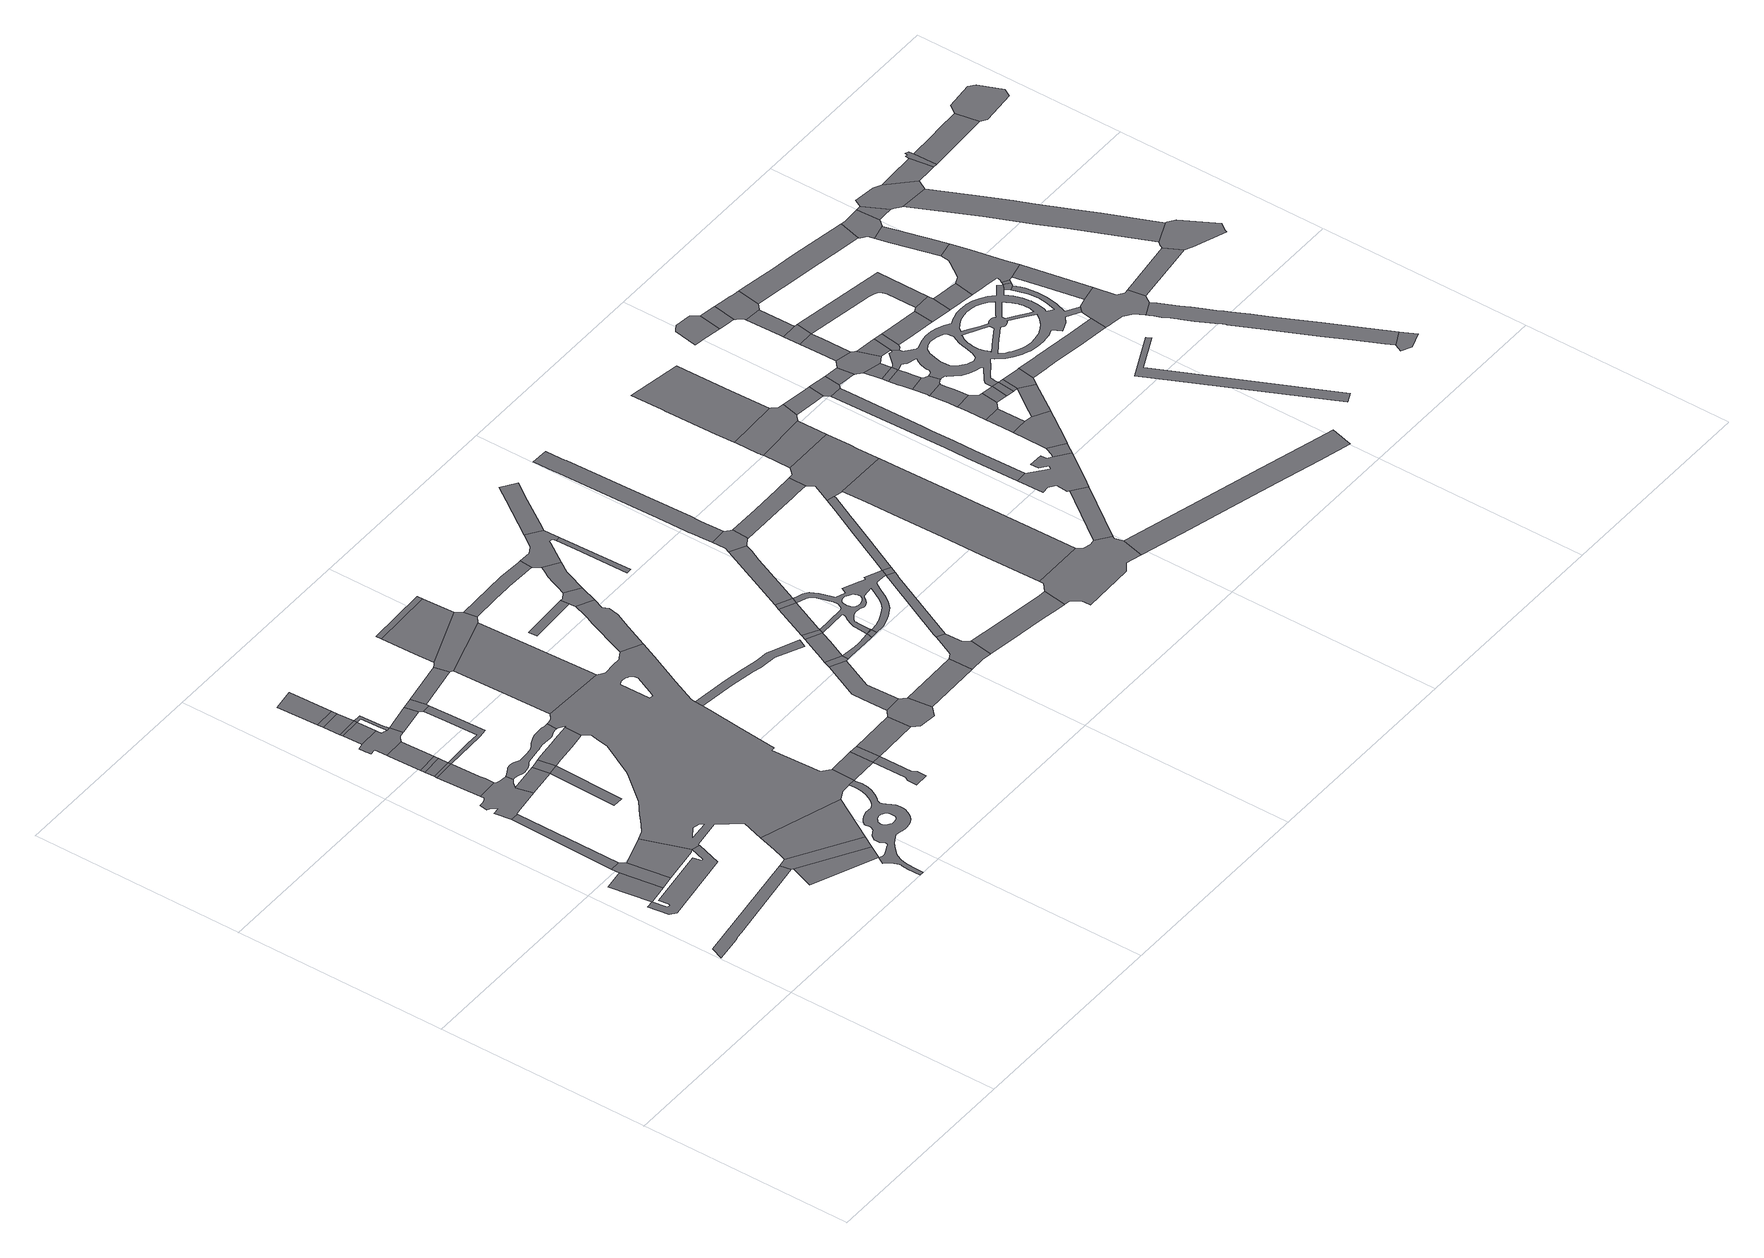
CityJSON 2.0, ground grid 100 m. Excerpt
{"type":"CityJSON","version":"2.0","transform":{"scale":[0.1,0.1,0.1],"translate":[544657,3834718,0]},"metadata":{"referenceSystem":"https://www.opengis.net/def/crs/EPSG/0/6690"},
"CityObjects":{
"road1":{"type":"Road","attributes":{"function":"3","RoadStructureAttribute.sectionType":"1"},"geometry":[{"type":"MultiSurface","lod":"1","boundaries":[[[0,1,2,3,4]]]}]},
"road2":{"type":"Road","attributes":{"RoadStructureAttribute.sectionType":"1"},"geometry":[{"type":"MultiSurface","lod":"1","boundaries":[[[5,6,7,8,9,10,11]]]}]},
"road3":{"type":"Road","geometry":[{"type":"MultiSurface","lod":"1","boundaries":[[[12,0,4,13,14,15,16,17]]]}]},
"road4":{"type":"Road","attributes":{"RoadStructureAttribute.sectionType":"1"},"geometry":[{"type":"MultiSurface","lod":"1","boundaries":[[[18,19,20,21,22,23,24,25,26,3,27,28,29,30,31]]]}]},
"road5":{"type":"Road","attributes":{"RoadStructureAttribute.sectionType":"1"},"geometry":[{"type":"MultiSurface","lod":"1","boundaries":[[[32,12,17,33]]]}]},
"road6":{"type":"Road","geometry":[{"type":"MultiSurface","lod":"1","boundaries":[[[34,35,15,14,36,37]]]}]},
"road7":{"type":"Road","geometry":[{"type":"MultiSurface","lod":"1","boundaries":[[[38,39,40,41,42,43,44,45,46,47,48,49,50,51,32,33,52,53,54,55,56,57,58,59,60,61]]]}]},
"road8":{"type":"Road","attributes":{"RoadStructureAttribute.sectionType":"1"},"geometry":[{"type":"MultiSurface","lod":"1","boundaries":[[[62,63,64,65,43,42]]]}]},
"road9":{"type":"Road","attributes":{"function":"3","RoadStructureAttribute.sectionType":"1"},"geometry":[{"type":"MultiSurface","lod":"1","boundaries":[[[66,67,68,69,70]]]}]},
"road10":{"type":"Road","geometry":[{"type":"MultiSurface","lod":"1","boundaries":[[[71,72,65,64]]]}]},
"road11":{"type":"Road","attributes":{"RoadStructureAttribute.sectionType":"1"},"geometry":[{"type":"MultiSurface","lod":"1","boundaries":[[[73,74,72,71]]]}]},
"road12":{"type":"Road","geometry":[{"type":"MultiSurface","lod":"1","boundaries":[[[75,76,74,73]]]}]},
"road13":{"type":"Road","geometry":[{"type":"MultiSurface","lod":"1","boundaries":[[[77,5,11,66,70,78]]]}]},
"road14":{"type":"Road","attributes":{"RoadStructureAttribute.sectionType":"1"},"geometry":[{"type":"MultiSurface","lod":"1","boundaries":[[[79,80,81,76,75]]]}]},
"road15":{"type":"Road","attributes":{"RoadStructureAttribute.sectionType":"1"},"geometry":[{"type":"MultiSurface","lod":"1","boundaries":[[[82,56,55,83,84]]]}]},
"road16":{"type":"Road","geometry":[{"type":"MultiSurface","lod":"1","boundaries":[[[85,86,87,88,89,90,91,92,93,80,79,94,95,96,97,98]]]}]},
"road17":{"type":"Road","geometry":[{"type":"MultiSurface","lod":"1","boundaries":[[[99,100,101,84]]]}]},
"road18":{"type":"Road","attributes":{"RoadStructureAttribute.sectionType":"1"},"geometry":[{"type":"MultiSurface","lod":"1","boundaries":[[[102,103,88,87]]]}]},
"road19":{"type":"Road","geometry":[{"type":"MultiSurface","lod":"1","boundaries":[[[104,105,103,102]]]}]},
"road20":{"type":"Road","attributes":{"RoadStructureAttribute.sectionType":"1"},"geometry":[{"type":"MultiSurface","lod":"1","boundaries":[[[106,107,105,104]]]}]},
"road21":{"type":"Road","geometry":[{"type":"MultiSurface","lod":"1","boundaries":[[[108,109,110,77,78,111]]]}]},
"road22":{"type":"Road","geometry":[{"type":"MultiSurface","lod":"1","boundaries":[[[112,113,107,106]]]}]},
"road23":{"type":"Road","geometry":[{"type":"MultiSurface","lod":"1","boundaries":[[[114,115,82,84,101]]]}]},
"road24":{"type":"Road","attributes":{"RoadStructureAttribute.sectionType":"1"},"geometry":[{"type":"MultiSurface","lod":"1","boundaries":[[[116,117,104,102,118,119,98,97]]]}]},
"road25":{"type":"Road","attributes":{"RoadStructureAttribute.sectionType":"1"},"geometry":[{"type":"MultiSurface","lod":"1","boundaries":[[[120,121,113,112]]]}]},
"road26":{"type":"Road","attributes":{"RoadStructureAttribute.sectionType":"1"},"geometry":[{"type":"MultiSurface","lod":"1","boundaries":[[[122,123,124,125,126,127,128,129,130,131,71,64]]]}]},
"road27":{"type":"Road","attributes":{"RoadStructureAttribute.sectionType":"1"},"geometry":[{"type":"MultiSurface","lod":"1","boundaries":[[[132,133,134,135,136,137,138,139,140,141,142,143,144,145,146,147,148,149,150,151,152,153,154,155,61,60,156,157,158,159,160,161,162,163,164,165,166,167,168,169,170,171,172,173,174,175,176,177,178]]]}]},
"road28":{"type":"Road","geometry":[{"type":"MultiSurface","lod":"1","boundaries":[[[179,97,96,180]]]}]},
"road29":{"type":"Road","geometry":[{"type":"MultiSurface","lod":"1","boundaries":[[[181,182,183,184,185,186,187,188,189,190,191,192,193,194,195,196,197,198,69,199,200,201,202,203,204,205,206,207,208,209,210,211,212,213,214,215,216,217,218,219,220,221,222,223,224,225,226,227,228,229,230,231,232,233,234,235,236,237,238,239,240,241,242,243,244,245,246,247,248,249,250,251,252,253,254,255,256,257,258,259,260,261,262,263,264,265,266,267,268,269,270,271,272],[273,274,275,276,277,278,279,280,281,282,283,284,285,286,287,288,289,290,291,292,293,294,295]]]}]},
"road30":{"type":"Road","geometry":[{"type":"MultiSurface","lod":"1","boundaries":[[[296,297,298,299,114,101,300,301,302,303]]]}]},
"road31":{"type":"Road","geometry":[{"type":"MultiSurface","lod":"1","boundaries":[[[304,179,180,127,126,305]]]}]},
"road32":{"type":"Road","geometry":[{"type":"MultiSurface","lod":"1","boundaries":[[[306,307,308,108,111,309,248,247,310,311,312,313,314,315,316,317,318,319,320,321,322,323,324,325,326,327,328,329,330,331,332,333,178,177,334,335,336,296,303,337,338,339,340,341,342,343,344,345,346,34,37,18,31,347],[348,349,350,351],[352,353,354,355,356,357,358,359,360,361,362,363,364,365,366,367,368,369]]]}]},
"road33":{"type":"Road","attributes":{"RoadStructureAttribute.sectionType":"1"},"geometry":[{"type":"MultiSurface","lod":"1","boundaries":[[[370,304,305,371]]]}]},
"road34":{"type":"Road","geometry":[{"type":"MultiSurface","lod":"1","boundaries":[[[372,310,247,373,374]]]}]},
"road35":{"type":"Road","geometry":[{"type":"MultiSurface","lod":"1","boundaries":[[[375,376,377,378,379,380,381,374]]]}]},
"road36":{"type":"Road","geometry":[{"type":"MultiSurface","lod":"1","boundaries":[[[382,372,374,381]]]}]},
"road37":{"type":"Road","attributes":{"function":"3","RoadStructureAttribute.sectionType":"1"},"geometry":[{"type":"MultiSurface","lod":"1","boundaries":[[[383,384,385,386,387,388,330,329]]]}]},
"road38":{"type":"Road","geometry":[{"type":"MultiSurface","lod":"1","boundaries":[[[389,390,391,392,393,370,371,394,395,386,385,396,397,398]]]}]},
"road39":{"type":"Road","attributes":{"RoadStructureAttribute.sectionType":"1"},"geometry":[{"type":"MultiSurface","lod":"1","boundaries":[[[399,382,381,400]]]}]},
"road40":{"type":"Road","attributes":{"function":"3","RoadStructureAttribute.sectionType":"1"},"geometry":[{"type":"MultiSurface","lod":"1","boundaries":[[[401,402,403,392,391]]]}]},
"road41":{"type":"Road","geometry":[{"type":"MultiSurface","lod":"1","boundaries":[[[404,405,402,401]]]}]},
"road42":{"type":"Road","geometry":[{"type":"MultiSurface","lod":"1","boundaries":[[[406,407,399,400,408,409,410,411]]]}]},
"road43":{"type":"Road","attributes":{"RoadStructureAttribute.sectionType":"1"},"geometry":[{"type":"MultiSurface","lod":"1","boundaries":[[[412,413,414,415,416,417,418,419,420,421,422,423,317,316]]]}]},
"road44":{"type":"Road","attributes":{"RoadStructureAttribute.sectionType":"1"},"geometry":[{"type":"MultiSurface","lod":"1","boundaries":[[[424,425,426,427]]]}]},
"road45":{"type":"Road","geometry":[{"type":"MultiSurface","lod":"1","boundaries":[[[428,429,430,431,432,323,322,433,434,435,436,437,438]]]}]},
"road46":{"type":"Road","attributes":{"RoadStructureAttribute.sectionType":"1"},"geometry":[{"type":"MultiSurface","lod":"1","boundaries":[[[439,440,441,442,407,406,443,444]]]}]},
"road47":{"type":"Road","attributes":{"RoadStructureAttribute.sectionType":"1"},"geometry":[{"type":"MultiSurface","lod":"1","boundaries":[[[445,446,398,397,447,448,449,450,451,452]]]}]},
"road48":{"type":"Road","attributes":{"RoadStructureAttribute.sectionType":"1"},"geometry":[{"type":"MultiSurface","lod":"1","boundaries":[[[453,439,444,454,455]]]}]},
"road49":{"type":"Road","attributes":{"RoadStructureAttribute.sectionType":"1"},"geometry":[{"type":"MultiSurface","lod":"1","boundaries":[[[456,411,410,457]]]}]},
"road50":{"type":"Road","geometry":[{"type":"MultiSurface","lod":"1","boundaries":[[[458,459,424,427,428,438,460]]]}]},
"road51":{"type":"Road","attributes":{"RoadStructureAttribute.sectionType":"1"},"geometry":[{"type":"MultiSurface","lod":"1","boundaries":[[[461,462,463,453,455,464,465,466]]]}]},
"road52":{"type":"Road","attributes":{"RoadStructureAttribute.sectionType":"1"},"geometry":[{"type":"MultiSurface","lod":"1","boundaries":[[[467,468,469,455,454,470,471,472,473]]]}]},
"road53":{"type":"Road","attributes":{"RoadStructureAttribute.sectionType":"1"},"geometry":[{"type":"MultiSurface","lod":"1","boundaries":[[[474,475,476,477,478,479,458,460,480,481,482,483,484,485]]]}]},
"road54":{"type":"Road","geometry":[{"type":"MultiSurface","lod":"1","boundaries":[[[486,461,466,487]]]}]},
"road55":{"type":"Road","attributes":{"RoadStructureAttribute.sectionType":"1"},"geometry":[{"type":"MultiSurface","lod":"1","boundaries":[[[488,486,487,489,490,491]]]}]},
"road56":{"type":"Road","geometry":[{"type":"MultiSurface","lod":"1","boundaries":[[[492,473,472,493]]]}]},
"road57":{"type":"Road","attributes":{"RoadStructureAttribute.sectionType":"1"},"geometry":[{"type":"MultiSurface","lod":"1","boundaries":[[[494,473,492]]]}]},
"road58":{"type":"Road","geometry":[{"type":"MultiSurface","lod":"1","boundaries":[[[495,496,497,456,457,498,499,500,501,502]]]}]},
"road59":{"type":"Road","geometry":[{"type":"MultiSurface","lod":"1","boundaries":[[[503,504,505,506,507,452,451,508,509,474,485,510,511,512,513,514,515,516,517]]]}]},
"road60":{"type":"Road","geometry":[{"type":"MultiSurface","lod":"1","boundaries":[[[518,488,491,519]]]}]},
"road61":{"type":"Road","attributes":{"RoadStructureAttribute.sectionType":"1"},"geometry":[{"type":"MultiSurface","lod":"1","boundaries":[[[520,521,522,516,515]]]}]},
"road62":{"type":"Road","attributes":{"RoadStructureAttribute.sectionType":"1"},"geometry":[{"type":"MultiSurface","lod":"1","boundaries":[[[523,524,525,526,527,528,529,530,531,532,533,534,519,491,535,536,537,538,539,540,541,542,543,544,545,487,466,546,547,548,549,550,551,552,553,473,494,554,555,556,557,558,559,560,561,562,563,564,565,566,567,568,569,570,571,572,573,574,575,576,577,578,579,580,581,582,583,492,493,584,585,586,587,588,589,590,591,592,593,594,595,596,597,598,599],[600,601,602,603,604,605,606,607,608,609,610,611,612,613,614,615,616,617,618,619,620,621,622,623,624,625,626]]]}]},
"road63":{"type":"Road","attributes":{"RoadStructureAttribute.sectionType":"1"},"geometry":[{"type":"MultiSurface","lod":"1","boundaries":[[[627,518,519,628,629,630,631]]]}]},
"road64":{"type":"Road","attributes":{"RoadStructureAttribute.sectionType":"1"},"geometry":[{"type":"MultiSurface","lod":"1","boundaries":[[[599,632,633,495,502,634,635,636,637]]]}]},
"road65":{"type":"Road","attributes":{"RoadStructureAttribute.sectionType":"1"},"geometry":[{"type":"MultiSurface","lod":"1","boundaries":[[[638,639,503,517,640,641,642,643]]]}]},
"road66":{"type":"Road","attributes":{"RoadStructureAttribute.sectionType":"1"},"geometry":[{"type":"MultiSurface","lod":"1","boundaries":[[[644,645,500,499,646,647,648,649,650]]]}]},
"road67":{"type":"Road","geometry":[{"type":"MultiSurface","lod":"1","boundaries":[[[651,652,653,654,627,631,655,656,657]]]}]},
"road68":{"type":"Road","geometry":[{"type":"MultiSurface","lod":"1","boundaries":[[[523,599,637,658,659]]]}]},
"road69":{"type":"Road","attributes":{"RoadStructureAttribute.sectionType":"1"},"geometry":[{"type":"MultiSurface","lod":"1","boundaries":[[[660,661,662,663,664,665,666,667,668,669,653,652,670,671,672,673,674,675,676,677]]]}]},
"road70":{"type":"Road","attributes":{"RoadStructureAttribute.sectionType":"1"},"geometry":[{"type":"MultiSurface","lod":"1","boundaries":[[[678,679,680,681,682,659,658,683,684,685,686,687,688]]]}]},
"road71":{"type":"Road","attributes":{"RoadStructureAttribute.sectionType":"1"},"geometry":[{"type":"MultiSurface","lod":"1","boundaries":[[[689,690,657,656,691,692,693,694,695,696]]]}]},
"road72":{"type":"Road","geometry":[{"type":"MultiSurface","lod":"1","boundaries":[[[697,698,650,649,699,700,701,702,703,704,705,706,707,708,709,710,711]]]}]},
"road73":{"type":"Road","attributes":{"function":"3","RoadStructureAttribute.sectionType":"1"},"geometry":[{"type":"MultiSurface","lod":"1","boundaries":[[[712,713,714,715,716,717,697,711,718,719,720,721,722,723,724]]]}]},
"road74":{"type":"Road","geometry":[{"type":"MultiSurface","lod":"1","boundaries":[[[725,726,727,696,695,728,678,688,729,712,724,730,731,732,733]]]}]},
"road75":{"type":"Road","attributes":{"RoadStructureAttribute.sectionType":"1"},"geometry":[{"type":"MultiSurface","lod":"1","boundaries":[[[734,735,708,707,736]]]}]},
"road76":{"type":"Road","attributes":{"function":"3","RoadStructureAttribute.sectionType":"1"},"geometry":[{"type":"MultiSurface","lod":"1","boundaries":[[[737,738,739,725,733]]]}]},
"road77":{"type":"Road","geometry":[{"type":"MultiSurface","lod":"1","boundaries":[[[740,741,742,743,744,745,746,747,748,738,737,749,750,751]]]}]},
"road78":{"type":"Road","attributes":{"function":"3","RoadStructureAttribute.sectionType":"1"},"geometry":[{"type":"MultiSurface","lod":"1","boundaries":[[[752,753,754,755,756,757,744,743,758,759,760]]]}]},
"road79":{"type":"Road","geometry":[{"type":"MultiSurface","lod":"1","boundaries":[[[761,762,763,764,765,766,767,768,769,770,771,772,734,736,773,774,775]]]}]},
"road80":{"type":"Road","attributes":{"RoadStructureAttribute.sectionType":"1"},"geometry":[{"type":"MultiSurface","lod":"1","boundaries":[[[776,777,778,768,767,779,780,781,782,783,784]]]}]},
"road81":{"type":"Road","attributes":{"RoadStructureAttribute.sectionType":"1"},"geometry":[{"type":"MultiSurface","lod":"1","boundaries":[[[785,751,750,786,787,788]]]}]},
"road82":{"type":"Road","attributes":{"RoadStructureAttribute.sectionType":"1"},"geometry":[{"type":"MultiSurface","lod":"1","boundaries":[[[789,790,791,792,705,704,793,794,795,796,797,798,799,800]]]}]},
"road83":{"type":"Road","geometry":[{"type":"MultiSurface","lod":"1","boundaries":[[[801,802,775,774,803,804]]]}]},
"road84":{"type":"Road","geometry":[{"type":"MultiSurface","lod":"1","boundaries":[[[805,788,787,776,784,806,807]]]}]},
"road85":{"type":"Road","attributes":{"RoadStructureAttribute.sectionType":"1"},"geometry":[{"type":"MultiSurface","lod":"1","boundaries":[[[808,809,810,811,812,813,814]]]}]},
"road86":{"type":"Road","geometry":[{"type":"MultiSurface","lod":"1","boundaries":[[[813,812,811,815,801,804,816,817,818,819,820,821,814]]]}]},
"road87":{"type":"Road","attributes":{"RoadStructureAttribute.sectionType":"1"},"geometry":[{"type":"MultiSurface","lod":"1","boundaries":[[[822,807,806,823,824,825,826]]]}]},
"road88":{"type":"Road","geometry":[{"type":"MultiSurface","lod":"1","boundaries":[[[827,828,829,830,809,808,831,832]]]}]},
"road89":{"type":"Road","attributes":{"RoadStructureAttribute.sectionType":"1"},"geometry":[{"type":"MultiSurface","lod":"1","boundaries":[[[833,834,835,836,837,838,839,840,841,842,843,829,828]]]}]},
"road90":{"type":"Road","geometry":[{"type":"MultiSurface","lod":"1","boundaries":[[[844,845,846,847,838,837,848,849,850,851,852,853]]]}]},
"road91":{"type":"Road","attributes":{"RoadStructureAttribute.sectionType":"1"},"geometry":[{"type":"MultiSurface","lod":"1","boundaries":[[[854,855,856,857,858,859,846,845]]]}]},
"road92":{"type":"Road","geometry":[{"type":"MultiSurface","lod":"1","boundaries":[[[860,861,857,856]]]}]},
"road93":{"type":"Road","geometry":[{"type":"MultiSurface","lod":"1","boundaries":[[[862,863,864,865,866,867,868,869,870,871,872]]]}]},
"road94":{"type":"Road","attributes":{"RoadStructureAttribute.sectionType":"1"},"geometry":[{"type":"MultiSurface","lod":"1","boundaries":[[[873,861,860,874]]]}]},
"road95":{"type":"Road","attributes":{"RoadStructureAttribute.sectionType":"1"},"geometry":[{"type":"MultiSurface","lod":"1","boundaries":[[[875,832,831,876,877]]]}]},
"road96":{"type":"Road","geometry":[{"type":"MultiSurface","lod":"1","boundaries":[[[878,879,880,826,825,881,873,874,882,883,884,885]]]}]},
"road97":{"type":"Road","attributes":{"RoadStructureAttribute.sectionType":"1"},"geometry":[{"type":"MultiSurface","lod":"1","boundaries":[[[886,887,821,820,888,889]]]}]},
"road98":{"type":"Road","geometry":[{"type":"MultiSurface","lod":"1","boundaries":[[[877,876,890,891]]]}]},
"road99":{"type":"Road","attributes":{"RoadStructureAttribute.sectionType":"1"},"geometry":[{"type":"MultiSurface","lod":"1","boundaries":[[[892,893,894,895,896,897,878,885]]]}]},
"road100":{"type":"Road","attributes":{"RoadStructureAttribute.sectionType":"1"},"geometry":[{"type":"MultiSurface","lod":"1","boundaries":[[[891,890,886,898]]]}]},
"road101":{"type":"Road","attributes":{"function":"3","RoadStructureAttribute.sectionType":"1"},"geometry":[{"type":"MultiSurface","lod":"1","boundaries":[[[870,869,899,900,901]]]}]},
"road102":{"type":"Road","geometry":[{"type":"MultiSurface","lod":"1","boundaries":[[[902,903,895,894,904]]]}]},
"road103":{"type":"Road","attributes":{"RoadStructureAttribute.sectionType":"1"},"geometry":[{"type":"MultiSurface","lod":"1","boundaries":[[[883,882,905,906]]]}]},
"road104":{"type":"Road","attributes":{"RoadStructureAttribute.sectionType":"1"},"geometry":[{"type":"MultiSurface","lod":"1","boundaries":[[[907,908,903,902,909,910]]]}]},
"road105":{"type":"Road","geometry":[{"type":"MultiSurface","lod":"1","boundaries":[[[911,898,886,889,912,913,914]]]}]},
"road106":{"type":"Road","geometry":[{"type":"MultiSurface","lod":"1","boundaries":[[[906,905,915,916,917,918]]]}]},
"road107":{"type":"Road","geometry":[{"type":"MultiSurface","lod":"1","boundaries":[[[919,920,921,901,900,922,923,907,910,924,925,926]]]}]},
"road108":{"type":"Road","attributes":{"RoadStructureAttribute.sectionType":"1"},"geometry":[{"type":"MultiSurface","lod":"1","boundaries":[[[927,918,917,928,929,930]]]}]},
"road109":{"type":"Road","attributes":{"RoadStructureAttribute.sectionType":"1"},"geometry":[{"type":"MultiSurface","lod":"1","boundaries":[[[931,904,894,932,933,934,935,936,937,938]]]}]},
"road110":{"type":"Road","attributes":{"RoadStructureAttribute.sectionType":"1"},"geometry":[{"type":"MultiSurface","lod":"1","boundaries":[[[939,940,941,942,943,944,945,946,947,948,949,950,951,952,953,954,955,956,957,958,959,960,961,962,915,905,963,964,965,966,967,860,856,968,969,970,971,972,973,974,975,976,977,978,853,852,979,980,981,982,983,984,985,986,987,988,989,990,991,992,993,994,995,877,891,996,997,998,999,1000,1001,1002,1003,1004,1005,1006,1007,1008,1009,1010,1011,1012,1013,1014,1015,1016,1017,1018,1019,1020,1021,1022,1023,1024,1025,1026,1027,1028,1029,1030,1031,1032,1033,1034,1035,1036,1037,1038,1039,1040,1041,1042,1043,1044,1045,1046,1047,1048,1049,1050,1051,1052,1053,1054,1055],[1056,1057,1058,1059,1060,1061,1062,1063,1064,1065,1066,1067,1068,1069,1070,1071],[1072,1073,1074,1075,1076,1077,1078,1079,1080,1081,1082,1083,1084,1085,1086,1087,1088],[1089,1090,1091,1092,1093,1094,1095,1096,1097,1098,1099,1100,1101,1102,1103,1104,1105,1106,1107,1108,1109,1110,1111,1112,1113,1114,1115,1116],[1117,1118,1119,1120,1121,1122,1123,1124,1125,1126,1127,1128,1129,1130,1131,1132,1133,1134,1135,1136,1137,1138,1139,1140],[1141,1142,1143,1144,1145,1146,1147,1148,1149,1150,1151,1152,1153,1154,1155,1156,1157,1158,1159,1160,1161,1162,1163,1164,1165,1166,1167,1168,1169,1170,1171]]]}]},
"road111":{"type":"Road","geometry":[{"type":"MultiSurface","lod":"1","boundaries":[[[1172,1173,1174,1175,914,913,1176,1177,1178,1179,1180,1181,1182,1183]]]}]},
"road112":{"type":"Road","attributes":{"RoadStructureAttribute.sectionType":"1"},"geometry":[{"type":"MultiSurface","lod":"1","boundaries":[[[1184,1185,1186,1187,1188,1189]]]}]},
"road113":{"type":"Road","geometry":[{"type":"MultiSurface","lod":"1","boundaries":[[[937,930,929,1190,1191,1192,938]]]}]},
"road114":{"type":"Road","attributes":{"function":"3","RoadStructureAttribute.sectionType":"1"},"geometry":[{"type":"MultiSurface","lod":"1","boundaries":[[[1193,1194,1195,1196,1197,926,925,1198,1199,1200,1201,1202]]]}]},
"road115":{"type":"Road","attributes":{"RoadStructureAttribute.sectionType":"1"},"geometry":[{"type":"MultiSurface","lod":"1","boundaries":[[[1192,1191,1203,1204]]]}]},
"road116":{"type":"Road","geometry":[{"type":"MultiSurface","lod":"1","boundaries":[[[1055,1054,1205,1035,1034,1206]]]}]},
"road117":{"type":"Road","geometry":[{"type":"MultiSurface","lod":"1","boundaries":[[[1207,1055,1206,1208]]]}]},
"road118":{"type":"Road","geometry":[{"type":"MultiSurface","lod":"1","boundaries":[[[1209,1210,1211,1212,1213,1025,1024,1183,1182,1214,1215,1216,1217,1218,1219,1220,1221,1222,1223,1224]]]}]},
"road119":{"type":"Road","geometry":[{"type":"MultiSurface","lod":"1","boundaries":[[[1225,1226,1227,1228,1229,1230,1231,1232,1204,1203,1233,1234,1235,1236,1207,1208,1237,1238,1239,1240]]]}]},
"road120":{"type":"Road","geometry":[{"type":"MultiSurface","lod":"1","boundaries":[[[1241,1240,1239,1242,1212,1211]]]}]},
"road121":{"type":"Road","attributes":{"RoadStructureAttribute.sectionType":"1"},"geometry":[{"type":"MultiSurface","lod":"1","boundaries":[[[1243,1244,1245,1246,1247,1248,1228,1227]]]}]},
"road122":{"type":"Road","attributes":{"RoadStructureAttribute.sectionType":"1"},"geometry":[{"type":"MultiSurface","lod":"1","boundaries":[[[1249,1250,1251,1252,1253,1254,1255,1256,1257,1258,1259,1260,1261,1221,1220,1262,1263,1264,1265,1266,1267,1268,1269,1270,1271,1272,1273,1274,1275,1276,1277,1278]]]}]},
"road123":{"type":"Road","geometry":[{"type":"MultiSurface","lod":"1","boundaries":[[[1279,1280,1202,1201,1281,1282,1283,1247,1246,1284,1285]]]}]},
"road124":{"type":"Road","geometry":[{"type":"MultiSurface","lod":"1","boundaries":[[[1286,1278,1277,1287,1288,1289]]]}]},
"road125":{"type":"Road","attributes":{"function":"3","RoadStructureAttribute.sectionType":"1"},"geometry":[{"type":"MultiSurface","lod":"1","boundaries":[[[1290,1285,1284,1291,1292]]]}]},
"road126":{"type":"Road","attributes":{"RoadStructureAttribute.sectionType":"1"},"geometry":[{"type":"MultiSurface","lod":"1","boundaries":[[[1293,1224,1223,1294,1295]]]}]},
"road127":{"type":"Road","geometry":[{"type":"MultiSurface","lod":"1","boundaries":[[[1296,1290,1292,1297,1298,1299,1300,1301,1302,1303,1304]]]}]},
"road128":{"type":"Road","attributes":{"RoadStructureAttribute.sectionType":"1"},"geometry":[{"type":"MultiSurface","lod":"1","boundaries":[[[1299,1305,1306,1307,1308,1309,1310,1311,1312,1313,1314,1315,1300]]]}]},
"road129":{"type":"Road","attributes":{"function":"3","RoadStructureAttribute.sectionType":"1"},"geometry":[{"type":"MultiSurface","lod":"1","boundaries":[[[1316,1317,1318,1319,1302,1301,1320,1321]]]}]},
"road130":{"type":"Road","geometry":[{"type":"MultiSurface","lod":"1","boundaries":[[[1322,1310,1309,1323,1324,1293,1295,1325,1326,1327,1328,1329,1330]]]}]},
"road131":{"type":"Road","geometry":[{"type":"MultiSurface","lod":"1","boundaries":[[[1331,1332,1333,1316,1321,1334,1335,1336]]]}]},
"road132":{"type":"Road","attributes":{"function":"3","RoadStructureAttribute.sectionType":"1"},"geometry":[{"type":"MultiSurface","lod":"1","boundaries":[[[1337,1338,1339,1335,1334,1340,1341,1342]]]}]},
"road133":{"type":"Road","geometry":[{"type":"MultiSurface","lod":"1","boundaries":[[[1343,1344,1345,1346,1347,1337,1342,1348,1349,1350,1351,1352]]]}]}
},
"vertices":[
[187,980,0],[178,979,0],[93,967,0],[121,772,0],[216,786,0],
[599,488,0],[34,409,0],[8,349,0],[132,366,0],[146,369,0],[178,374,0],[606,438,0],
[187,1019,0],[243,790,0],[283,796,0],[254,993,0],[246,1003,0],[234,1018,0],
[474,830,0],[449,758,0],[441,760,0],[434,798,0],[144,755,0],[150,710,0],[147,702,0],[137,702,0],[132,707,0],[86,767,0],[100,672,0],[128,652,0],[472,703,0],[510,818,0],
[197,1519,0],[237,1519,0],
[400,1040,0],[336,1017,0],[456,821,0],[473,832,0],
[388,1690,0],[375,1692,0],[361,1694,0],[347,1699,0],[337,1706,0],[238,1701,0],[239,1684,0],[229,1677,0],[215,1672,0],[193,1672,0],[187,1634,0],[203,1624,0],[218,1601,0],[187,1597,0],[237,1524,0],[255,1526,0],[268,1528,0],[380,1542,0],[361,1620,0],[376,1639,0],[381,1645,0],[391,1653,0],[398,1656,0],[397,1692,0],
[336,1751,0],[334,1778,0],[329,1912,0],[229,1908,0],
[616,432,0],[592,370,0],[573,323,0],[870,197,0],[907,258,0],
[328,1927,0],[229,1922,0],
[326,1972,0],[227,1968,0],
[326,1993,0],[226,1989,0],
[641,494,0],[940,314,0],
[319,2152,0],[220,2149,0],[220,2135,0],
[503,1639,0],[420,1547,0],[514,1559,0],
[327,2244,0],[317,2246,0],[316,2273,0],[216,2269,0],[188,2265,0],[187,2231,0],[191,2206,0],[209,2209,0],[218,2210,0],[338,2170,0],[344,2176,0],[371,2180,0],[361,2240,0],[346,2238,0],
[507,1239,0],[557,1238,0],[564,1566,0],
[313,2364,0],[213,2360,0],
[312,2379,0],[212,2375,0],
[309,2459,0],[209,2455,0],
[691,648,0],[665,565,0],[648,513,0],[1068,528,0],
[308,2486,0],[208,2482,0],
[551,1646,0],[522,1641,0],
[356,2269,0],[352,2379,0],[338,2364,0],[341,2267,0],
[300,2690,0],[200,2676,0],
[533,1918,0],[553,1920,0],[573,1921,0],[567,2101,0],[563,2190,0],[523,2189,0],[527,2100,0],[533,1933,0],[468,1931,0],[417,1930,0],
[733,1745,0],[717,1747,0],[700,1747,0],[682,1747,0],[667,1745,0],[650,1742,0],[634,1735,0],[617,1726,0],[601,1716,0],[589,1710,0],[577,1707,0],[554,1704,0],[529,1702,0],[518,1702,0],[509,1703,0],[497,1708,0],[484,1714,0],[475,1717,0],[465,1718,0],[454,1718,0],[443,1716,0],[435,1712,0],[424,1705,0],[407,1695,0],[406,1658,0],[413,1658,0],[425,1655,0],[446,1648,0],[460,1646,0],[472,1647,0],[487,1650,0],[502,1657,0],[519,1667,0],[528,1669,0],[540,1672,0],[591,1678,0],[606,1680,0],[619,1683,0],[634,1686,0],[655,1686,0],[686,1684,0],[697,1685,0],[707,1688,0],[723,1694,0],[739,1696,0],[749,1696,0],[750,1744,0],
[497,2265,0],[508,2203,0],
[983,308,0],[973,302,0],[968,300,0],[962,295,0],[952,282,0],[948,275,0],[946,263,0],[946,253,0],[948,248,0],[955,237,0],[959,228,0],[957,219,0],[953,213,0],[938,207,0],[916,196,0],[900,190,0],[893,189,0],[884,190,0],[850,164,0],[868,147,0],[875,136,0],[885,105,0],[886,98,0],[886,92,0],[883,60,0],[881,1,0],[902,1,0],[902,46,0],[904,78,0],[908,104,0],[912,117,0],[924,143,0],[934,157,0],[962,186,0],[979,201,0],[1007,216,0],[1022,224,0],[1039,221,0],[1054,217,0],[1057,216,0],[1060,216,0],[1072,214,0],[1087,214,0],[1102,217,0],[1117,222,0],[1132,230,0],[1144,240,0],[1154,253,0],[1161,268,0],[1168,283,0],[1171,298,0],[1171,313,0],[1168,330,0],[1160,345,0],[1155,355,0],[1149,366,0],[1146,370,0],[1145,372,0],[1142,390,0],[1147,405,0],[1155,410,0],[1172,435,0],[1184,460,0],[1191,485,0],[1194,515,0],[1191,543,0],[1191,551,0],[1158,551,0],[1161,523,0],[1159,495,0],[1152,468,0],[1139,442,0],[1125,420,0],[1112,407,0],[1097,399,0],[1080,399,0],[1065,399,0],[1050,397,0],[1035,391,0],[1023,384,0],[1010,374,0],[1000,364,0],[999,361,0],[999,356,0],[1000,352,0],[1003,338,0],[1003,335,0],[1002,330,0],[1000,325,0],[996,317,0],[993,313,0],[992,313,0],[1042,304,0],[1042,307,0],[1042,311,0],[1046,326,0],[1050,331,0],[1059,338,0],[1073,344,0],[1079,343,0],[1088,343,0],[1101,335,0],[1103,332,0],[1104,330,0],[1110,323,0],[1112,316,0],[1112,301,0],[1110,290,0],[1107,286,0],[1097,279,0],[1085,276,0],[1072,275,0],[1070,275,0],[1053,286,0],[1045,297,0],
[775,1674,0],[691,1664,0],[682,1663,0],[581,1651,0],[605,1572,0],[693,1583,0],[760,1592,0],[774,1593,0],
[550,2275,0],[563,2206,0],
[649,848,0],[724,751,0],[702,681,0],[1111,550,0],[1194,662,0],[1157,693,0],[1147,926,0],[1165,927,0],[1184,1118,0],[1199,1269,0],[1203,1306,0],[1206,1346,0],[1207,1366,0],[1246,1451,0],[1259,1479,0],[1332,1639,0],[1368,1719,0],[1275,1765,0],[1244,1747,0],[1236,1742,0],[1198,1740,0],[1138,1737,0],[1136,1738,0],[1108,1759,0],[807,1771,0],[783,1752,0],[771,1747,0],[762,1745,0],[757,1694,0],[765,1691,0],[786,1675,0],[799,1564,0],[791,1519,0],[783,1472,0],[696,1311,0],[673,1281,0],[584,1172,0],[519,1120,0],[508,1111,0],[477,1084,0],[441,1054,0],[513,829,0],[583,903,0],[612,896,0],[624,879,0],[534,871,0],[1131,1656,0],[1135,1656,0],[1140,1657,0],[1150,1656,0],[1157,1654,0],[1162,1653,0],[1164,1651,0],[1172,1647,0],[1178,1642,0],[1181,1639,0],[1183,1636,0],[1187,1630,0],[1188,1624,0],[1188,1615,0],[1148,1530,0],[1136,1504,0],[1119,1507,0],[1116,1647,0],
[763,2313,0],[777,2245,0],
[1322,664,0],[1203,551,0],[1324,553,0],
[1326,395,0],[1317,377,0],[1317,333,0],[1383,335,0],[1383,380,0],[1371,398,0],[1368,554,0],
[1366,665,0],
[1103,1879,0],[1095,2075,0],[1085,2328,0],[792,2236,0],[801,1959,0],[802,1933,0],
[1097,2419,0],[1090,2429,0],[1080,2443,0],[788,2328,0],[779,2323,0],[782,2242,0],[790,2237,0],[1090,2333,0],[1111,2351,0],[1102,2412,0],
[1583,669,0],[1587,558,0],
[1073,2591,0],[780,2582,0],[785,2422,0],
[1072,2618,0],[779,2609,0],
[1696,698,0],[1614,694,0],[1616,530,0],[1696,521,0],[1736,560,0],[1724,672,0],
[1371,1284,0],[1492,1263,0],[1529,1253,0],[1609,1245,0],[1735,1189,0],[1755,1227,0],[1631,1280,0],[1613,1288,0],[1549,1293,0],[1527,1297,0],[1480,1306,0],[1377,1323,0],
[1389,2140,0],[1158,2130,0],[1160,2090,0],[1391,2100,0],
[1396,2071,0],[1373,2012,0],[1365,1991,0],[1351,1957,0],[1283,1786,0],[1380,1745,0],[1417,1828,0],[1453,1907,0],[1464,1955,0],[1449,1983,0],[1470,2032,0],
[1690,1036,0],[1616,879,0],[1610,867,0],[1611,810,0],[1690,851,0],[1761,1003,0],
[1474,2413,0],[1367,2419,0],[1241,2356,0],[1286,2357,0],[1323,2357,0],[1340,2357,0],[1483,2352,0],[1487,2412,0],
[1703,1066,0],[1776,1003,0],[1775,1032,0],
[2013,677,0],[2015,565,0],
[1431,2158,0],[1400,2140,0],[1501,2116,0],
[1770,1212,0],[1730,1123,0],[1727,1116,0],[1818,1124,0],[1840,1174,0],[1843,1179,0],
[1883,1025,0],[1879,1025,0],[1850,1025,0],[1801,1004,0],[1856,1004,0],[1936,1005,0],[1941,1030,0],
[1507,2319,0],[1493,2296,0],[1475,2266,0],[1459,2228,0],[1445,2192,0],[1433,2162,0],[1537,2207,0],[1543,2222,0],[1551,2236,0],[1555,2242,0],[1562,2252,0],[1576,2273,0],
[1781,1236,0],[1852,1199,0],
[1856,1404,0],[1853,1203,0],[1856,1209,0],[1929,1371,0],
[1973,1030,0],[1973,1006,0],
[1973,1035,0],
[2089,798,0],[2069,756,0],[2037,691,0],[2087,567,0],[2134,560,0],[2150,669,0],[2128,698,0],[2125,780,0],
[1625,2492,0],[1582,2430,0],[1576,2426,0],[1563,2419,0],[1546,2409,0],[1490,2342,0],[1505,2321,0],[1646,2377,0],[1648,2381,0],[1652,2387,0],[1665,2387,0],[1670,2382,0],[1673,2370,0],[1694,2370,0],[1692,2445,0],
[1868,1431,0],[1941,1398,0],
[1674,2272,0],[1680,2024,0],[1705,2025,0],
[2288,1208,0],[2212,1242,0],[2207,1231,0],[2183,1241,0],[2106,1273,0],[2092,1246,0],[2048,1263,0],[2044,1279,0],[2028,1333,0],[2010,1365,0],[1987,1381,0],[1964,1389,0],[1968,1356,0],[1973,1354,0],[1988,1344,0],[2000,1321,0],[2008,1295,0],[2015,1272,0],[2020,1252,0],[2021,1230,0],[2015,1216,0],[2007,1205,0],[1993,1201,0],[1980,1181,0],[1982,1177,0],[1978,1163,0],[1966,1143,0],[1956,1125,0],[1948,1101,0],[1946,1086,0],[1943,1053,0],[1972,1058,0],[1972,1091,0],[1974,1110,0],[1974,1117,0],[1984,1127,0],[1993,1134,0],[2003,1141,0],[2012,1144,0],[2017,1146,0],[2028,1147,0],[2051,1144,0],[2064,1139,0],[2067,1138,0],[2069,1137,0],[2072,1137,0],[2081,1140,0],[2092,1145,0],[2104,1155,0],[2118,1172,0],[2123,1176,0],[2177,1181,0],[2160,1150,0],[2149,1131,0],[2143,1119,0],[2126,1095,0],[2106,1075,0],[2066,1054,0],[2042,1043,0],[2029,1040,0],[2007,1034,0],[2013,1006,0],[2018,1006,0],[2051,1015,0],[2079,1027,0],[2124,1051,0],[2149,1076,0],[2168,1103,0],[2190,1143,0],[2204,1167,0],[2206,1171,0],[2212,1179,0],[2221,1183,0],[2233,1183,0],[2240,1183,0],[2267,1181,0],[2275,1178,0],[2101,1220,0],[2105,1215,0],[2107,1212,0],[2111,1201,0],[2112,1188,0],[2107,1178,0],[2104,1174,0],[2095,1168,0],[2079,1162,0],[2073,1161,0],[2068,1161,0],[2067,1161,0],[2061,1162,0],[2051,1166,0],[2045,1172,0],[2044,1173,0],[2040,1182,0],[2036,1197,0],[2036,1215,0],[2041,1226,0],[2044,1229,0],[2050,1232,0],[2052,1233,0],[2056,1234,0],[2068,1235,0],[2074,1234,0],[2089,1227,0],
[2020,1769,0],[1976,1475,0],[2053,1645,0],[2078,1699,0],[2093,1734,0],
[2251,1128,0],[2097,814,0],[2293,1129,0],[2296,1134,0],[2300,1140,0],[2310,1160,0],
[1800,2742,0],[1753,2674,0],[1719,2484,0],[1818,2628,0],[1827,2640,0],[1866,2697,0],
[2536,611,0],[2305,645,0],[2306,535,0],[2413,518,0],[2521,502,0],[2549,497,0],[2566,607,0],
[2131,1840,0],[2109,1859,0],[2029,1855,0],[2032,1793,0],[2128,1756,0],[2132,1756,0],[2137,1835,0],
[2325,1190,0],[2290,1208,0],
[2006,2723,0],[2006,2721,0],[2008,2621,0],[2008,2619,0],[2010,2545,0],[2020,2121,0],[2023,1983,0],[2024,1969,0],[2025,1943,0],[2027,1917,0],[2106,1970,0],[2106,1989,0],[2106,2012,0],[2106,2017,0],[2096,2358,0],[2088,2621,0],[2088,2624,0],[2086,2720,0],
[2504,1635,0],[2473,1571,0],[2404,1434,0],[2329,1283,0],[2299,1226,0],[2370,1279,0],[2405,1349,0],[2465,1471,0],[2482,1505,0],[2538,1618,0],[2542,1627,0],
[2437,1836,0],[2293,1835,0],[2294,1756,0],[2406,1756,0],[2437,1756,0],[2465,1756,0],[2526,1756,0],[2525,1838,0],
[2604,661,0],[2604,640,0],[2575,493,0],[2607,455,0],[2608,412,0],[2856,417,0],[2897,445,0],[2972,426,0],[3000,532,0],[2989,572,0],[2997,584,0],[2931,632,0],[2906,627,0],[2872,636,0],[2851,661,0],
[2584,1619,0],[2587,1504,0],[2590,1371,0],[2591,1346,0],[2595,1132,0],[2598,943,0],[2850,761,0],[2847,915,0],[2844,1063,0],[2843,1134,0],[2839,1308,0],[2833,1549,0],[2832,1617,0],
[2578,1870,0],[2564,1856,0],[2547,1838,0],[2547,1723,0],[2577,1620,0],[2832,1629,0],[2830,1725,0],[2830,1758,0],[2827,1872,0],
[3120,886,0],[3082,834,0],[3184,839,0],
[2825,2013,0],[2576,2000,0],[2576,1994,0],
[2845,2123,0],[2833,2137,0],[2827,2144,0],[2822,2150,0],[2573,2142,0],[2573,2133,0],[2575,2026,0],[2575,2017,0],[2575,2015,0],[2846,2033,0],[2854,2039,0],[2872,2119,0],
[2560,2643,0],[2564,2492,0],[2564,2474,0],[2565,2430,0],[2568,2314,0],[2570,2229,0],[2817,2343,0],[2814,2495,0],[2812,2600,0],
[3225,1075,0],[3222,1103,0],[3157,1105,0],[3158,1067,0],[3193,1040,0],[3183,1025,0],[3102,1092,0],[3046,1090,0],[3049,966,0],[3084,969,0],[3116,947,0],[3112,892,0],[3200,861,0],[3312,1013,0],[3247,1061,0],
[3026,1993,0],[3039,1439,0],[3040,1336,0],[3095,1339,0],[3094,1441,0],[3090,1549,0],[3092,1596,0],[3086,1971,0],[3084,1991,0],
[2971,2104,0],[2960,2025,0],[3008,2019,0],[3020,2097,0],
[3963,271,0],[3681,348,0],[3410,422,0],[3011,530,0],[2982,423,0],[3212,361,0],[3313,333,0],[3451,296,0],[3647,243,0],[3855,186,0],[4007,145,0],[4036,251,0],
[3274,1113,0],[3256,1073,0],[3325,1031,0],[3347,1062,0],
[3039,2095,0],[3099,2007,0],[3110,2084,0],
[3354,1410,0],[3273,1408,0],[3274,1327,0],[3274,1277,0],[3307,1277,0],[3309,1277,0],[3355,1277,0],
[3273,1138,0],[3355,1074,0],[3401,1140,0],[3403,1140,0],[3446,1201,0],[3467,1232,0],[3395,1272,0],
[3174,2075,0],[3182,1997,0],[3186,1996,0],[3188,1996,0],[3179,2074,0],
[3379,1517,0],[3351,1551,0],[3270,1547,0],[3271,1496,0],[3382,1435,0],[3394,1515,0],
[3350,1597,0],[3345,1627,0],[3342,1654,0],[3338,1682,0],[3338,1684,0],[3259,1676,0],[3259,1675,0],[3262,1649,0],[3262,1644,0],[3268,1591,0],[3269,1549,0],
[3338,1756,0],[3327,1765,0],[3249,1754,0],[3258,1689,0],[3340,1685,0],[3344,1691,0],[3351,1694,0],[3356,1699,0],[3364,1699,0],[3353,1751,0],
[3321,1813,0],[3319,1829,0],[3313,1871,0],[3233,1859,0],[3239,1818,0],[3242,1800,0],
[3309,1901,0],[3229,1889,0],
[3011,2747,0],[2989,2733,0],[2979,2726,0],[2960,2616,0],[2981,2612,0],[2992,2610,0],[3027,2605,0],[3096,2594,0],[3114,2702,0],[3109,2709,0],[3089,2736,0],
[3217,1971,0],[3302,1953,0],
[3447,1507,0],[3439,1427,0],[3450,1507,0],
[3211,2103,0],[3210,2102,0],[3181,2076,0],[3195,1990,0],[3339,1974,0],[3305,2071,0],[3301,2075,0],[3289,2086,0],
[3499,1419,0],[3416,1302,0],[3483,1254,0],[3565,1373,0],
[3477,1422,0],[3486,1502,0],
[3289,2095,0],[3286,2230,0],[3285,2279,0],[3207,2278,0],[3208,2228,0],[3210,2149,0],
[3510,1498,0],
[3134,2588,0],[3175,2581,0],[3193,2689,0],
[3284,2360,0],[3206,2359,0],[3298,2358,0],
[3394,1966,0],[3407,2057,0],
[3202,2540,0],[3206,2372,0],[3283,2391,0],[3282,2534,0],
[3594,1487,0],[3577,1390,0],[3589,1407,0],[3600,1486,0],
[3412,1937,0],[3426,1947,0],[3436,1959,0],[3449,2051,0],
[3294,2672,0],[3279,2675,0],[3225,2684,0],[3181,2574,0],[3202,2549,0],[3300,2550,0],[3309,2558,0],[3325,2667,0],
[3510,2043,0],[3525,1945,0],[3626,1931,0],[3639,2025,0],
[3743,2285,0],[3606,2226,0],[3629,2219,0],[3641,2212,0],[3651,2202,0],[3659,2177,0],[3660,2037,0],[3743,2037,0],
[3970,1835,0],[3957,1852,0],[3908,1817,0],[3882,1842,0],[3855,1861,0],[3825,1876,0],[3792,1883,0],[3788,1884,0],[3757,1885,0],[3724,1883,0],[3701,1877,0],[3692,1875,0],[3665,1862,0],[3637,1879,0],[3607,1894,0],[3577,1901,0],[3544,1903,0],[3512,1898,0],[3479,1888,0],[3470,1883,0],[3457,1885,0],[3421,1916,0],[3414,1922,0],[3413,1927,0],[3390,1960,0],[3386,1954,0],[3371,1957,0],[3329,1909,0],[3317,1901,0],[3327,1874,0],[3345,1879,0],[3355,1874,0],[3365,1864,0],[3412,1852,0],[3398,1832,0],[3392,1820,0],[3388,1809,0],[3383,1784,0],[3383,1767,0],[3373,1754,0],[3371,1702,0],[3374,1701,0],[3379,1699,0],[3384,1699,0],[3391,1697,0],[3394,1692,0],[3412,1670,0],[3434,1647,0],[3460,1630,0],[3490,1618,0],[3517,1611,0],[3522,1608,0],[3522,1601,0],[3465,1558,0],[3455,1547,0],[3450,1540,0],[3450,1515,0],[3486,1523,0],[3486,1526,0],[3486,1528,0],[3488,1533,0],[3488,1540,0],[3490,1545,0],[3495,1548,0],[3498,1553,0],[3503,1555,0],[3508,1558,0],[3543,1581,0],[3580,1611,0],[3585,1611,0],[3592,1599,0],[3615,1569,0],[3620,1565,0],[3645,1544,0],[3678,1525,0],[3692,1519,0],[3716,1510,0],[3753,1503,0],[3791,1501,0],[3829,1506,0],[3831,1506,0],[3866,1519,0],[3888,1477,0],[3936,1497,0],[3963,1520,0],[4026,1483,0],[4046,1506,0],[3988,1540,0],[4007,1593,0],[4011,1613,0],[4017,1646,0],[4018,1683,0],[4019,1698,0],[4011,1753,0],[4004,1771,0],[3993,1800,0],[3968,1790,0],[3978,1765,0],[3990,1722,0],[3991,1720,0],[3994,1679,0],[3994,1673,0],[3992,1650,0],[3989,1628,0],[3977,1580,0],[3945,1600,0],[3952,1615,0],[3959,1652,0],[3960,1671,0],[3961,1682,0],[3961,1686,0],[3961,1690,0],[3956,1727,0],[3946,1762,0],[3928,1797,0],[3955,1817,0],[3977,1835,0],[3886,1774,0],[3896,1764,0],[3908,1742,0],[3916,1717,0],[3917,1712,0],[3921,1696,0],[3921,1692,0],[3922,1665,0],[3920,1658,0],[3917,1640,0],[3899,1651,0],[3851,1685,0],[3816,1709,0],[3816,1724,0],[3839,1741,0],[3852,1750,0],[3677,1671,0],[3619,1634,0],[3619,1637,0],[3609,1661,0],[3604,1686,0],[3604,1714,0],[3604,1718,0],[3608,1735,0],[3608,1739,0],[3618,1764,0],[3629,1783,0],[3630,1787,0],[3635,1784,0],[3702,1750,0],[3741,1730,0],[3739,1710,0],[3694,1682,0],[3782,1851,0],[3807,1846,0],[3832,1834,0],[3853,1819,0],[3873,1799,0],[3827,1765,0],[3818,1758,0],[3798,1743,0],[3798,1746,0],[3793,1748,0],[3788,1751,0],[3781,1753,0],[3773,1753,0],[3768,1753,0],[3765,1752,0],[3761,1750,0],[3756,1748,0],[3751,1743,0],[3717,1763,0],[3673,1789,0],[3648,1804,0],[3660,1819,0],[3682,1832,0],[3705,1845,0],[3724,1849,0],[3730,1850,0],[3757,1853,0],[3778,1851,0],[3579,1747,0],[3578,1744,0],[3577,1736,0],[3566,1691,0],[3554,1666,0],[3532,1658,0],[3502,1668,0],[3476,1688,0],[3456,1720,0],[3454,1737,0],[3453,1741,0],[3451,1760,0],[3459,1794,0],[3468,1828,0],[3476,1839,0],[3482,1848,0],[3502,1860,0],[3527,1866,0],[3562,1861,0],[3592,1849,0],[3602,1836,0],[3605,1811,0],[3593,1786,0],[3590,1778,0],[3876,1644,0],[3910,1619,0],[3907,1617,0],[3890,1594,0],[3867,1574,0],[3843,1559,0],[3815,1546,0],[3808,1545,0],[3785,1541,0],[3755,1538,0],[3725,1543,0],[3715,1546,0],[3698,1552,0],[3670,1567,0],[3658,1577,0],[3647,1584,0],[3627,1607,0],[3703,1655,0],[3715,1662,0],[3759,1690,0],[3766,1686,0],[3768,1685,0],[3771,1683,0],[3776,1681,0],[3784,1681,0],[3789,1681,0],[3794,1683,0],[3801,1686,0],[3806,1688,0],[3809,1693,0],[3838,1672,0],
[3898,1446,0],[3701,1472,0],[3695,1473,0],[3663,1477,0],[3666,1396,0],[3686,1394,0],[3691,1393,0],[3715,1390,0],[3878,1367,0],[3978,1354,0],[4006,1350,0],[4017,1430,0],
[3897,1087,0],[4062,1164,0],[4051,1187,0],[3837,1085,0],[4208,303,0],[4256,326,0],
[3700,1921,0],[3730,1916,0],[3743,2010,0],
[3679,2611,0],[3613,2621,0],[3519,2635,0],[3460,2645,0],[3381,2658,0],[3449,2536,0],[3654,2503,0],[3727,2491,0],[3865,2469,0],[3895,2575,0],
[3854,1898,0],[3870,1992,0],
[3960,1810,0],[4004,1816,0],
[3985,1848,0],[4015,1830,0],
[4222,1411,0],[4191,1434,0],[4173,1533,0],[4094,1518,0],[4064,1510,0],[4026,1347,0],[4036,1346,0],[4099,1337,0],[4140,1308,0],[4141,1306,0],[4150,1287,0],[4160,1266,0],[4232,1300,0],[4239,1312,0],[4254,1334,0],[4243,1414,0],
[4099,1917,0],[4071,2070,0],[4051,2152,0],[3971,2137,0],[3968,2098,0],[3959,2084,0],[3907,2009,0],[3905,2006,0],[3916,1889,0],[3927,1888,0],[3994,1878,0],[3992,1860,0],[4021,1832,0],[4025,1833,0],[4035,1835,0],[4113,1853,0],
[4121,1812,0],[4063,1684,0],
[4030,2237,0],[4019,2279,0],[3997,2366,0],[3979,2434,0],[3903,2415,0],[3919,2347,0],
[4658,417,0],[4606,523,0],[4535,671,0],[4488,770,0],[4442,866,0],[4411,931,0],[4376,1003,0],[4363,1028,0],[4350,1055,0],[4326,1106,0],[4306,1149,0],[4286,1190,0],[4245,1273,0],[4167,1253,0],[4175,1235,0],[4188,1206,0],[4197,1189,0],[4218,1148,0],[4223,1137,0],[4246,1085,0],[4282,1012,0],[4296,985,0],[4302,972,0],[4304,968,0],[4369,831,0],[4467,624,0],[4524,508,0],[4581,390,0],[4599,352,0],[4672,388,0],
[3947,2572,0],[3921,2571,0],[3872,2462,0],[3896,2443,0],[3899,2429,0],[4005,2464,0],[4001,2574,0],
[4689,354,0],[4581,314,0],[4629,290,0],[4707,318,0],
[4025,2575,0],[4038,2465,0],[4083,2467,0],
[4529,1451,0],[4555,1372,0],[4571,1373,0],
[4045,2611,0],[4095,2459,0],[4122,2440,0],[4126,2438,0],[4263,2430,0],[4290,2475,0],[4183,2581,0],[4178,2584,0],[4148,2599,0],
[4264,2141,0],[4351,1943,0],[4397,1839,0],[4441,1737,0],[4551,1484,0],[4660,1531,0],[4556,1774,0],[4507,1887,0],[4443,2033,0],[4414,2102,0],[4344,2256,0],
[4378,2588,0],[4337,2587,0],[4287,2585,0],[4187,2581,0],[4367,2477,0],[4391,2478,0],
[4668,1527,0],[4548,1480,0],[4542,1472,0],[4605,1356,0],[4760,1301,0],[4759,1303,0],[4763,1309,0],[4788,1346,0],[4701,1506,0],
[4391,2618,0],[4389,2605,0],[4378,2605,0],[4412,2479,0],[4408,2589,0],[4407,2612,0],
[4703,2601,0],[4593,2597,0],[4537,2594,0],[4611,2487,0],[4715,2491,0],[4724,2491,0],
[4869,2655,0],[4868,2656,0],[4735,2642,0],[4730,2636,0],[4707,2606,0],[4752,2474,0],[4918,2488,0],[4937,2521,0],[4940,2525,0],[4895,2632,0]
]}
